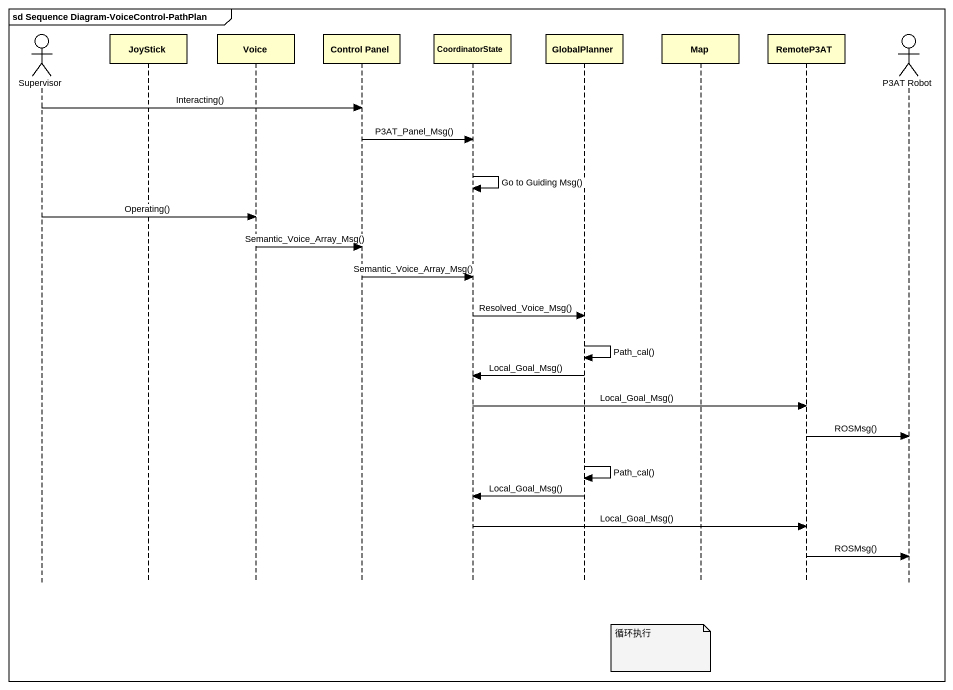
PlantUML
@startuml
mainframe sd Sequence Diagram-VoiceControl-PathPlan
hide footbox
actor Supervisor
participant JoyStick
participant Voice
participant "Control Panel" as Control_Panel
participant CoordinatorState
participant GlobalPlanner
participant "Map" as Map_
participant RemoteP3AT
actor "P3AT Robot" as P3AT_Robot

Supervisor -> Control_Panel : Interacting()
Control_Panel -> CoordinatorState : P3AT_Panel_Msg()
CoordinatorState -> CoordinatorState : Go to Guiding Msg()
Supervisor -> Voice : Operating()
Voice -> Control_Panel : Semantic_Voice_Array_Msg()
Control_Panel -> CoordinatorState : Semantic_Voice_Array_Msg()
CoordinatorState -> GlobalPlanner : Resolved_Voice_Msg()
GlobalPlanner -> GlobalPlanner : Path_cal()
GlobalPlanner -> CoordinatorState : Local_Goal_Msg()
CoordinatorState -> RemoteP3AT : Local_Goal_Msg()
RemoteP3AT -> P3AT_Robot : ROSMsg()
GlobalPlanner -> GlobalPlanner : Path_cal()
GlobalPlanner -> CoordinatorState : Local_Goal_Msg()
CoordinatorState -> RemoteP3AT : Local_Goal_Msg()
RemoteP3AT -> P3AT_Robot : ROSMsg()
note over Map_ : 循环执行
@enduml
